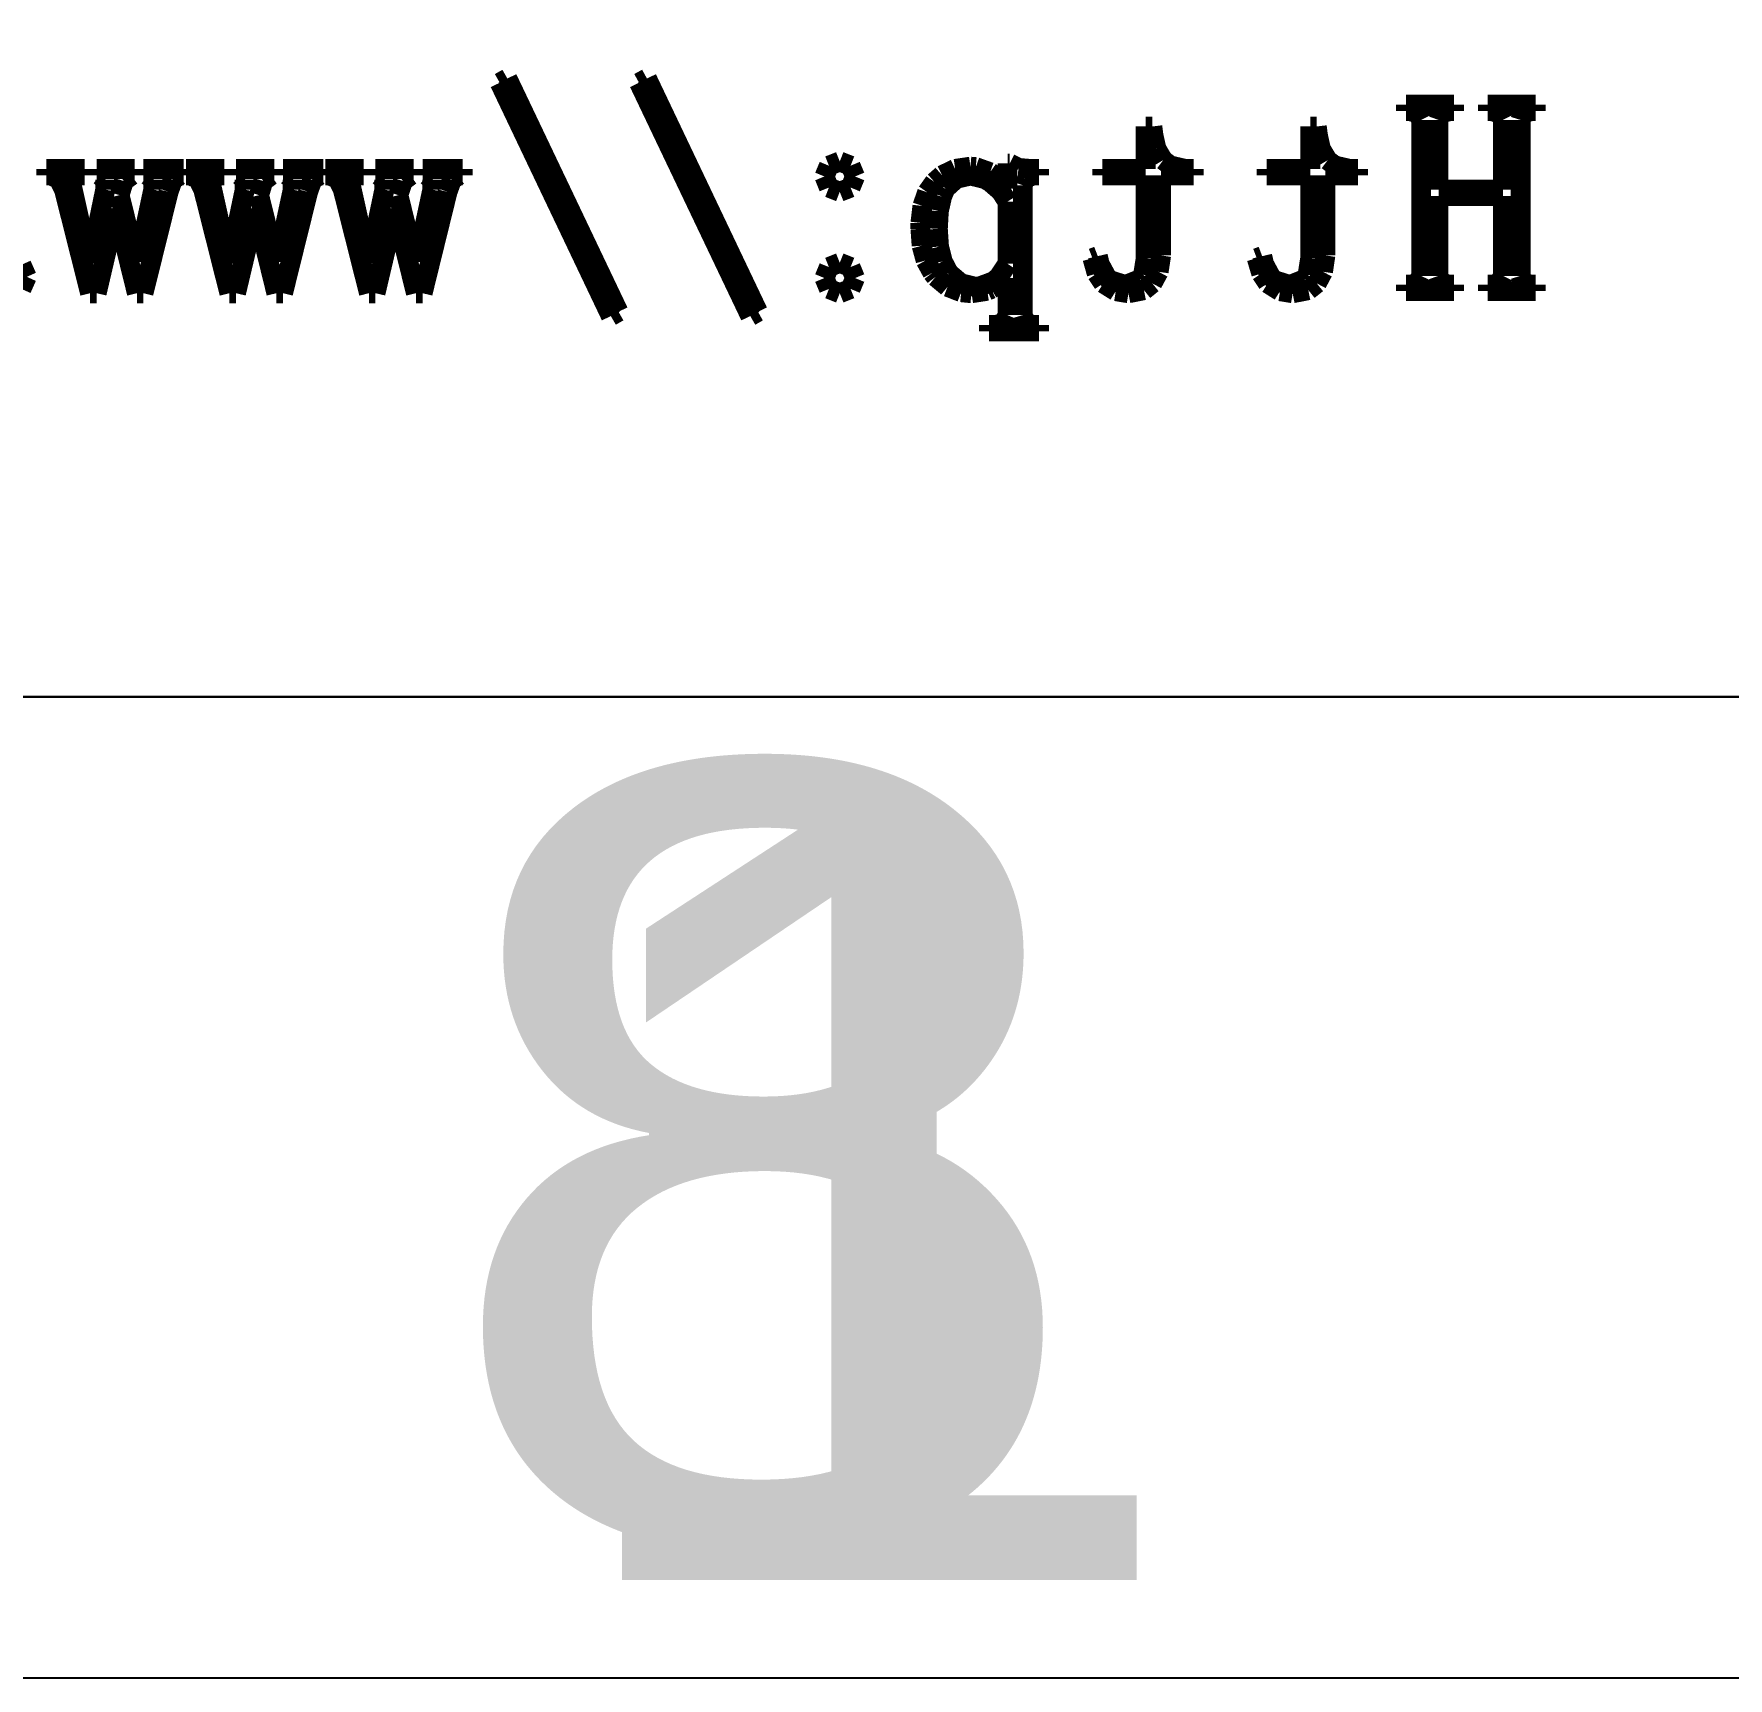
# Model space of a CAD drawing. Extents: x -61 to 349, y -42 to 245.
# Drawn here: x -34.65 to -26.01, y -42.19 to -33.81 of the extents above; entities that cross this region are included whole.
import ezdxf

# ---------------------------------------------------------------- set-up
doc = ezdxf.new("R2010")
doc.units = 0
doc.layers.add('BOARD_GEOMETRY_DIMENSION', color=2, linetype='CONTINUOUS')
doc.layers.add('BOARD_GEOMETRY_SILKSCREEN_B', color=1, linetype='CONTINUOUS')

msp = doc.modelspace()

# ---------------------------------------------------------------- linework, layer by layer
at = {"layer": 'BOARD_GEOMETRY_DIMENSION'}
msp.add_lwpolyline([(-61.1124, -42.1894), (-61.1124, 244.810534), (348.887542, 244.810534), (348.887542, -42.1894)], close=True, dxfattribs=at)
msp.add_lwpolyline([(-56.11241, -37.189156), (343.887552, -37.189156)], dxfattribs=at)
at = {"layer": 'BOARD_GEOMETRY_SILKSCREEN_B'}
msp.add_lwpolyline([(-61.1124, -42.1894), (-61.1124, 244.810534), (348.887542, 244.810534), (348.887542, -42.1894)], close=True, dxfattribs=at)
at = {"layer": 'BOARD_GEOMETRY_SILKSCREEN_B', "const_width": 0.1016}
for points in [[(-32.272986, -34.0614), (-32.234378, -34.039556)], [(-31.70682, -35.25012), (-32.272986, -34.0614)], [(-32.234378, -34.039556), (-31.668212, -35.228022)], [(-31.56331, -34.0614), (-31.523178, -34.039556)], [(-30.996382, -35.25012), (-31.56331, -34.0614)], [(-31.523178, -34.039556), (-30.95752, -35.228022)], [(-27.41168, -34.172652), (-27.656282, -34.172652)], [(-27.656282, -34.172652), (-27.656282, -34.205926)], [(-27.656282, -34.205926), (-27.633422, -34.205926)], [(-27.633422, -34.205926), (-27.594814, -34.21761)], [(-27.594814, -34.21761), (-27.578304, -34.25063)], [(-27.489912, -34.25063), (-27.478228, -34.21761)], [(-27.478228, -34.21761), (-27.433524, -34.205926)], [(-27.433524, -34.205926), (-27.41168, -34.205926)], [(-27.41168, -34.205926), (-27.41168, -34.172652)], [(-26.99512, -34.172652), (-27.238706, -34.172652)], [(-27.238706, -34.172652), (-27.238706, -34.205926)], [(-27.238706, -34.205926), (-27.217116, -34.205926)], [(-27.217116, -34.205926), (-27.178508, -34.21761)], [(-27.178508, -34.21761), (-27.161744, -34.25063)], [(-27.072082, -34.25063), (-27.061922, -34.21761)], [(-27.061922, -34.21761), (-27.017218, -34.205926)], [(-27.017218, -34.205926), (-26.99512, -34.205926)], [(-26.99512, -34.205926), (-26.99512, -34.172652)], [(-28.948126, -34.284158), (-28.9814, -34.284158)], [(-28.9814, -34.284158), (-28.9814, -34.500312)], [(-28.942792, -34.327846), (-28.948126, -34.284158)], [(-28.143708, -34.284158), (-28.143708, -34.500312)], [(-28.11018, -34.284158), (-28.143708, -34.284158)], [(-28.104846, -34.327846), (-28.11018, -34.284158)], [(-27.578304, -34.25063), (-27.578304, -35.045142)], [(-27.489912, -34.605722), (-27.489912, -34.25063)], [(-27.161744, -34.25063), (-27.161744, -34.605722)], [(-27.072082, -35.045142), (-27.072082, -34.25063)], [(-28.927298, -34.397696), (-28.942792, -34.327846)], [(-28.893008, -34.455862), (-28.927298, -34.397696)], [(-28.089606, -34.397696), (-28.104846, -34.327846)], [(-28.054808, -34.455862), (-28.089606, -34.397696)], [(-30.595824, -34.484056), (-30.618684, -34.53892)], [(-30.540706, -34.462212), (-30.595824, -34.484056)], [(-30.485588, -34.484056), (-30.540706, -34.462212)], [(-30.462728, -34.53892), (-30.485588, -34.484056)], [(-29.874718, -34.489136), (-29.952696, -34.500312)], [(-29.84754, -34.491422), (-29.874718, -34.489136)], [(-29.774642, -34.51733), (-29.84754, -34.491422)], [(-29.685996, -34.472626), (-29.685996, -34.600642)], [(-29.67482, -34.472626), (-29.685996, -34.472626)], [(-29.630116, -34.495486), (-29.67482, -34.472626)], [(-28.856178, -34.48304), (-28.893008, -34.455862)], [(-28.781502, -34.500312), (-28.856178, -34.48304)], [(-28.018486, -34.48304), (-28.054808, -34.455862)], [(-27.94381, -34.500312), (-28.018486, -34.48304)], [(-34.388298, -34.500312), (-34.583116, -34.500312)], [(-34.583116, -34.500312), (-34.583116, -34.53384)], [(-34.583116, -34.53384), (-34.560002, -34.53384)], [(-34.560002, -34.53384), (-34.521394, -34.550604)], [(-34.521394, -34.550604), (-34.4932, -34.605722)], [(-34.454846, -34.578798), (-34.449512, -34.545524)], [(-34.3662, -34.97834), (-34.454846, -34.578798)], [(-34.449512, -34.545524), (-34.415984, -34.53384)], [(-34.415984, -34.53384), (-34.388298, -34.53384)], [(-34.388298, -34.53384), (-34.388298, -34.500312)], [(-34.133282, -34.500312), (-34.32683, -34.500312)], [(-34.32683, -34.500312), (-34.32683, -34.53384)], [(-34.32683, -34.53384), (-34.31032, -34.53384)], [(-34.31032, -34.53384), (-34.283142, -34.555938)], [(-34.283142, -34.555938), (-34.283142, -34.605722)], [(-34.210244, -34.633916), (-34.1884, -34.562034)], [(-34.1884, -34.562034), (-34.149792, -34.53384)], [(-34.149792, -34.53384), (-34.133282, -34.53384)], [(-34.133282, -34.53384), (-34.133282, -34.500312)], [(-33.883346, -34.500312), (-34.088324, -34.500312)], [(-34.088324, -34.500312), (-34.088324, -34.53384)], [(-34.088324, -34.53384), (-34.06648, -34.53384)], [(-34.06648, -34.53384), (-34.038286, -34.555938)], [(-34.038286, -34.555938), (-34.038286, -34.605722)], [(-33.960308, -34.617152), (-33.938718, -34.555938)], [(-33.938718, -34.555938), (-33.90519, -34.53384)], [(-33.90519, -34.53384), (-33.883346, -34.53384)], [(-33.883346, -34.53384), (-33.883346, -34.500312)], [(-33.677098, -34.500312), (-33.871916, -34.500312)], [(-33.871916, -34.500312), (-33.871916, -34.53384)], [(-33.871916, -34.53384), (-33.850326, -34.53384)], [(-33.850326, -34.53384), (-33.810448, -34.550604)], [(-33.810448, -34.550604), (-33.783524, -34.605722)], [(-33.7439, -34.578798), (-33.73882, -34.545524)], [(-33.655508, -34.97834), (-33.7439, -34.578798)], [(-33.73882, -34.545524), (-33.705292, -34.53384)], [(-33.705292, -34.53384), (-33.677098, -34.53384)], [(-33.677098, -34.53384), (-33.677098, -34.500312)], [(-33.422082, -34.500312), (-33.6169, -34.500312)], [(-33.6169, -34.500312), (-33.6169, -34.53384)], [(-33.6169, -34.53384), (-33.59912, -34.53384)], [(-33.59912, -34.53384), (-33.572196, -34.555938)], [(-33.572196, -34.555938), (-33.572196, -34.605722)], [(-33.499298, -34.633916), (-33.477708, -34.562034)], [(-33.477708, -34.562034), (-33.438846, -34.53384)], [(-33.438846, -34.53384), (-33.422082, -34.53384)], [(-33.422082, -34.53384), (-33.422082, -34.500312)], [(-33.1724, -34.500312), (-33.377378, -34.500312)], [(-33.377378, -34.500312), (-33.377378, -34.53384)], [(-33.377378, -34.53384), (-33.35528, -34.53384)], [(-33.35528, -34.53384), (-33.327594, -34.555938)], [(-33.327594, -34.555938), (-33.327594, -34.605722)], [(-33.249616, -34.617152), (-33.227518, -34.555938)], [(-33.227518, -34.555938), (-33.194244, -34.53384)], [(-33.194244, -34.53384), (-33.1724, -34.53384)], [(-33.1724, -34.53384), (-33.1724, -34.500312)], [(-33.161224, -34.500312), (-33.161224, -34.53384)], [(-32.966406, -34.500312), (-33.161224, -34.500312)], [(-33.161224, -34.53384), (-33.139126, -34.53384)], [(-33.139126, -34.53384), (-33.099502, -34.550604)], [(-33.099502, -34.550604), (-33.072324, -34.605722)], [(-33.033208, -34.578798), (-33.02762, -34.545524)], [(-32.944308, -34.97834), (-33.033208, -34.578798)], [(-33.02762, -34.545524), (-32.994346, -34.53384)], [(-32.994346, -34.53384), (-32.966406, -34.53384)], [(-32.966406, -34.53384), (-32.966406, -34.500312)], [(-32.906208, -34.500312), (-32.906208, -34.53384)], [(-32.710882, -34.500312), (-32.906208, -34.500312)], [(-32.906208, -34.53384), (-32.88919, -34.53384)], [(-32.88919, -34.53384), (-32.860996, -34.555938)], [(-32.860996, -34.555938), (-32.860996, -34.605722)], [(-32.789622, -34.633916), (-32.766508, -34.562034)], [(-32.766508, -34.562034), (-32.7279, -34.53384)], [(-32.7279, -34.53384), (-32.710882, -34.53384)], [(-32.710882, -34.53384), (-32.710882, -34.500312)], [(-32.461708, -34.500312), (-32.666178, -34.500312)], [(-32.666178, -34.500312), (-32.666178, -34.53384)], [(-32.666178, -34.53384), (-32.644588, -34.53384)], [(-32.644588, -34.53384), (-32.616394, -34.555938)], [(-32.616394, -34.555938), (-32.616394, -34.605722)], [(-32.539178, -34.617152), (-32.516826, -34.555938)], [(-32.516826, -34.555938), (-32.483298, -34.53384)], [(-32.483298, -34.53384), (-32.461708, -34.53384)], [(-32.461708, -34.53384), (-32.461708, -34.500312)], [(-30.618684, -34.53892), (-30.595824, -34.595308)], [(-30.485588, -34.595308), (-30.462728, -34.53892)], [(-30.058106, -34.567114), (-30.09519, -34.619438)], [(-30.019244, -34.532824), (-30.058106, -34.567114)], [(-29.952696, -34.500312), (-30.019244, -34.532824)], [(-30.00248, -34.600642), (-29.947616, -34.550604)], [(-29.947616, -34.550604), (-29.874718, -34.53384)], [(-29.874718, -34.53384), (-29.80182, -34.55162)], [(-29.80182, -34.55162), (-29.774642, -34.567114)], [(-29.740606, -34.541206), (-29.774642, -34.51733)], [(-29.774642, -34.567114), (-29.72054, -34.614104)], [(-29.685996, -34.600642), (-29.740606, -34.541206)], [(-29.574744, -34.500312), (-29.630116, -34.495486)], [(-29.608018, -34.583624), (-29.596588, -34.550604)], [(-29.596588, -34.550604), (-29.55798, -34.53384)], [(-29.524706, -34.500312), (-29.574744, -34.500312)], [(-29.55798, -34.53384), (-29.524706, -34.53384)], [(-29.524706, -34.53384), (-29.524706, -34.500312)], [(-28.9814, -34.500312), (-29.203142, -34.500312)], [(-29.203142, -34.500312), (-29.203142, -34.53384)], [(-29.203142, -34.53384), (-28.9814, -34.53384)], [(-28.9814, -34.53384), (-28.9814, -34.955226)], [(-28.903422, -34.941002), (-28.903422, -34.53384)], [(-28.903422, -34.53384), (-28.736798, -34.53384)], [(-28.736798, -34.500312), (-28.781502, -34.500312)], [(-28.736798, -34.53384), (-28.736798, -34.500312)], [(-28.366212, -34.500312), (-28.366212, -34.53384)], [(-28.143708, -34.500312), (-28.366212, -34.500312)], [(-28.366212, -34.53384), (-28.143708, -34.53384)], [(-28.143708, -34.53384), (-28.143708, -34.955226)], [(-28.066492, -34.53384), (-27.900122, -34.53384)], [(-28.066492, -34.941002), (-28.066492, -34.53384)], [(-27.900122, -34.500312), (-27.94381, -34.500312)], [(-27.900122, -34.53384), (-27.900122, -34.500312)], [(-34.4932, -34.605722), (-34.360104, -35.133534)], [(-34.283142, -34.605722), (-34.360104, -34.97834)], [(-34.126678, -34.972244), (-34.210244, -34.633916)], [(-34.038286, -34.605722), (-34.116518, -34.972244)], [(-34.088324, -35.133534), (-33.960308, -34.617152)], [(-33.783524, -34.605722), (-33.650428, -35.133534)], [(-33.572196, -34.605722), (-33.650428, -34.97834)], [(-33.415986, -34.972244), (-33.499298, -34.633916)], [(-33.327594, -34.605722), (-33.405826, -34.972244)], [(-33.377378, -35.133534), (-33.249616, -34.617152)], [(-33.072324, -34.605722), (-32.939228, -35.133534)], [(-32.860996, -34.605722), (-32.939228, -34.97834)], [(-32.70631, -34.972244), (-32.789622, -34.633916)], [(-32.616394, -34.605722), (-32.694626, -34.972244)], [(-32.666178, -35.133534), (-32.539178, -34.617152)], [(-30.595824, -34.595308), (-30.540706, -34.617152)], [(-30.540706, -34.617152), (-30.485588, -34.595308)], [(-30.09519, -34.619438), (-30.11932, -34.689034)], [(-30.036008, -34.715196), (-30.019244, -34.641028)], [(-30.019244, -34.641028), (-30.00248, -34.600642)], [(-29.72054, -34.614104), (-29.685996, -34.66719)], [(-29.608018, -35.24504), (-29.608018, -34.583624)], [(-27.161744, -34.605722), (-27.489912, -34.605722)], [(-27.489912, -35.045142), (-27.489912, -34.638996)], [(-27.489912, -34.638996), (-27.161744, -34.638996)], [(-27.161744, -34.638996), (-27.161744, -35.045142)], [(-34.32683, -35.133534), (-34.227008, -34.705798)], [(-34.227008, -34.705798), (-34.121598, -35.133534)], [(-33.6169, -35.133534), (-33.515808, -34.705798)], [(-33.515808, -34.705798), (-33.410906, -35.133534)], [(-32.906208, -35.133534), (-32.805878, -34.705798)], [(-32.805878, -34.705798), (-32.699706, -35.133534)], [(-30.11932, -34.689034), (-30.12948, -34.775394)], [(-30.041088, -34.80562), (-30.036008, -34.715196)], [(-29.685996, -34.66719), (-29.685996, -34.98342)], [(-30.12948, -34.775394), (-30.12948, -34.80562)], [(-30.12948, -34.80562), (-30.123384, -34.891726)], [(-30.034992, -34.896298), (-30.041088, -34.80562)], [(-30.123384, -34.891726), (-30.10281, -34.96691)], [(-30.016196, -34.971228), (-30.034992, -34.896298)], [(-34.710116, -34.988754), (-34.682684, -35.050222)], [(-34.360104, -34.97834), (-34.3662, -34.97834)], [(-34.116518, -34.972244), (-34.126678, -34.972244)], [(-33.650428, -34.97834), (-33.655508, -34.97834)], [(-33.405826, -34.972244), (-33.415986, -34.972244)], [(-32.939228, -34.97834), (-32.944308, -34.97834)], [(-32.694626, -34.972244), (-32.70631, -34.972244)], [(-30.595824, -35.000438), (-30.618684, -35.056318)], [(-30.540706, -34.97834), (-30.595824, -35.000438)], [(-30.485588, -35.000438), (-30.540706, -34.97834)], [(-30.462728, -35.056318), (-30.485588, -35.000438)], [(-30.10281, -34.96691), (-30.06852, -35.029394)], [(-29.986224, -35.028124), (-30.016196, -34.971228)], [(-29.685996, -34.98342), (-29.731208, -35.051238)], [(-29.226002, -34.944812), (-29.25318, -34.955226)], [(-29.25318, -34.955226), (-29.231082, -35.033712)], [(-29.216604, -34.98469), (-29.226002, -34.944812)], [(-29.181298, -35.050222), (-29.216604, -34.98469)], [(-28.9814, -34.955226), (-28.995116, -35.039808)], [(-28.916122, -35.024314), (-28.903422, -34.941002)], [(-28.38831, -34.944812), (-28.415996, -34.955226)], [(-28.415996, -34.955226), (-28.392882, -35.033712)], [(-28.378912, -34.98469), (-28.38831, -34.944812)], [(-28.343606, -35.050222), (-28.378912, -34.98469)], [(-28.143708, -34.955226), (-28.156916, -35.039808)], [(-28.078684, -35.024314), (-28.066492, -34.941002)], [(-34.682684, -35.050222), (-34.710116, -35.11169)], [(-30.618684, -35.056318), (-30.595824, -35.11169)], [(-30.485588, -35.11169), (-30.462728, -35.056318)], [(-30.06852, -35.029394), (-30.052518, -35.050222)], [(-30.052518, -35.050222), (-29.991304, -35.101022)], [(-29.982922, -35.032696), (-29.986224, -35.028124)], [(-29.922724, -35.083496), (-29.982922, -35.032696)], [(-29.85262, -35.10026), (-29.922724, -35.083496)], [(-29.757878, -35.073336), (-29.828744, -35.099244)], [(-29.769308, -35.11169), (-29.703014, -35.071812)], [(-29.731208, -35.051238), (-29.757878, -35.073336)], [(-29.703014, -35.071812), (-29.685996, -35.056318)], [(-29.685996, -35.056318), (-29.685996, -35.24504)], [(-29.231082, -35.033712), (-29.197808, -35.083496)], [(-29.197808, -35.083496), (-29.134308, -35.12312)], [(-29.16428, -35.066986), (-29.181298, -35.050222)], [(-29.092906, -35.089846), (-29.16428, -35.066986)], [(-29.077412, -35.08883), (-29.092906, -35.089846)], [(-29.009594, -35.061652), (-29.077412, -35.08883)], [(-28.995116, -35.039808), (-29.009594, -35.061652)], [(-28.990798, -35.11804), (-28.948126, -35.083496)], [(-28.948126, -35.083496), (-28.916122, -35.024314)], [(-28.392882, -35.033712), (-28.360116, -35.083496)], [(-28.360116, -35.083496), (-28.297378, -35.12312)], [(-28.326588, -35.066986), (-28.343606, -35.050222)], [(-28.254706, -35.089846), (-28.326588, -35.066986)], [(-28.239212, -35.08883), (-28.254706, -35.089846)], [(-28.171394, -35.061652), (-28.239212, -35.08883)], [(-28.156916, -35.039808), (-28.171394, -35.061652)], [(-28.153106, -35.11804), (-28.11018, -35.083496)], [(-28.11018, -35.083496), (-28.078684, -35.024314)], [(-27.628088, -35.089846), (-27.656282, -35.089846)], [(-27.656282, -35.089846), (-27.656282, -35.12312)], [(-27.594814, -35.078416), (-27.628088, -35.089846)], [(-27.578304, -35.045142), (-27.594814, -35.078416)], [(-27.478228, -35.078416), (-27.489912, -35.045142)], [(-27.43962, -35.089846), (-27.478228, -35.078416)], [(-27.41168, -35.089846), (-27.43962, -35.089846)], [(-27.41168, -35.12312), (-27.41168, -35.089846)], [(-27.211782, -35.089846), (-27.238706, -35.089846)], [(-27.238706, -35.089846), (-27.238706, -35.12312)], [(-27.178508, -35.078416), (-27.211782, -35.089846)], [(-27.161744, -35.045142), (-27.178508, -35.078416)], [(-27.061922, -35.078416), (-27.072082, -35.045142)], [(-27.022298, -35.089846), (-27.061922, -35.078416)], [(-26.99512, -35.089846), (-27.022298, -35.089846)], [(-26.99512, -35.12312), (-26.99512, -35.089846)], [(-34.360104, -35.133534), (-34.32683, -35.133534)], [(-34.121598, -35.133534), (-34.088324, -35.133534)], [(-33.650428, -35.133534), (-33.6169, -35.133534)], [(-33.410906, -35.133534), (-33.377378, -35.133534)], [(-32.939228, -35.133534), (-32.906208, -35.133534)], [(-32.699706, -35.133534), (-32.666178, -35.133534)], [(-30.595824, -35.11169), (-30.540706, -35.133534)], [(-30.540706, -35.133534), (-30.485588, -35.11169)], [(-29.991304, -35.101022), (-29.921708, -35.1282)], [(-29.921708, -35.1282), (-29.869384, -35.133534)], [(-29.869384, -35.133534), (-29.78912, -35.121088)], [(-29.828744, -35.099244), (-29.85262, -35.10026)], [(-29.78912, -35.121088), (-29.769308, -35.11169)], [(-29.134308, -35.12312), (-29.069792, -35.133534)], [(-29.069792, -35.133534), (-28.990798, -35.11804)], [(-28.297378, -35.12312), (-28.233116, -35.133534)], [(-28.233116, -35.133534), (-28.153106, -35.11804)], [(-27.656282, -35.12312), (-27.41168, -35.12312)], [(-27.238706, -35.12312), (-26.99512, -35.12312)], [(-31.668212, -35.228022), (-31.70682, -35.25012)], [(-30.95752, -35.228022), (-30.996382, -35.25012)], [(-29.685996, -35.24504), (-29.703014, -35.283394)], [(-29.596588, -35.283394), (-29.608018, -35.24504)], [(-29.779722, -35.294824), (-29.779722, -35.328098)], [(-29.741622, -35.294824), (-29.779722, -35.294824)], [(-29.779722, -35.328098), (-29.524706, -35.328098)], [(-29.703014, -35.283394), (-29.741622, -35.294824)], [(-29.55798, -35.294824), (-29.596588, -35.283394)], [(-29.524706, -35.294824), (-29.55798, -35.294824)], [(-29.524706, -35.328098), (-29.524706, -35.294824)]]:
    msp.add_lwpolyline(points, dxfattribs=at)
at = {"layer": 'BOARD_GEOMETRY_SILKSCREEN_B'}
msp.add_lwpolyline([(343.887552, -37.189156), (-56.11241, -37.189156)], dxfattribs=at)

# ---------------------------------------------------------------- texts
at = {"layer": 'BOARD_GEOMETRY_DIMENSION', "width": 1.147436}
msp.add_text('1', height=3.9624, dxfattribs=at).set_placement((-32.112458, -41.689274))
at = {"layer": 'BOARD_GEOMETRY_SILKSCREEN_B', "text_generation_flag": 2, "width": 1.147436}
msp.add_text('8', height=3.9624, dxfattribs=at).set_placement((-29.24175, -41.501568))

doc.saveas('drawing.dxf')
